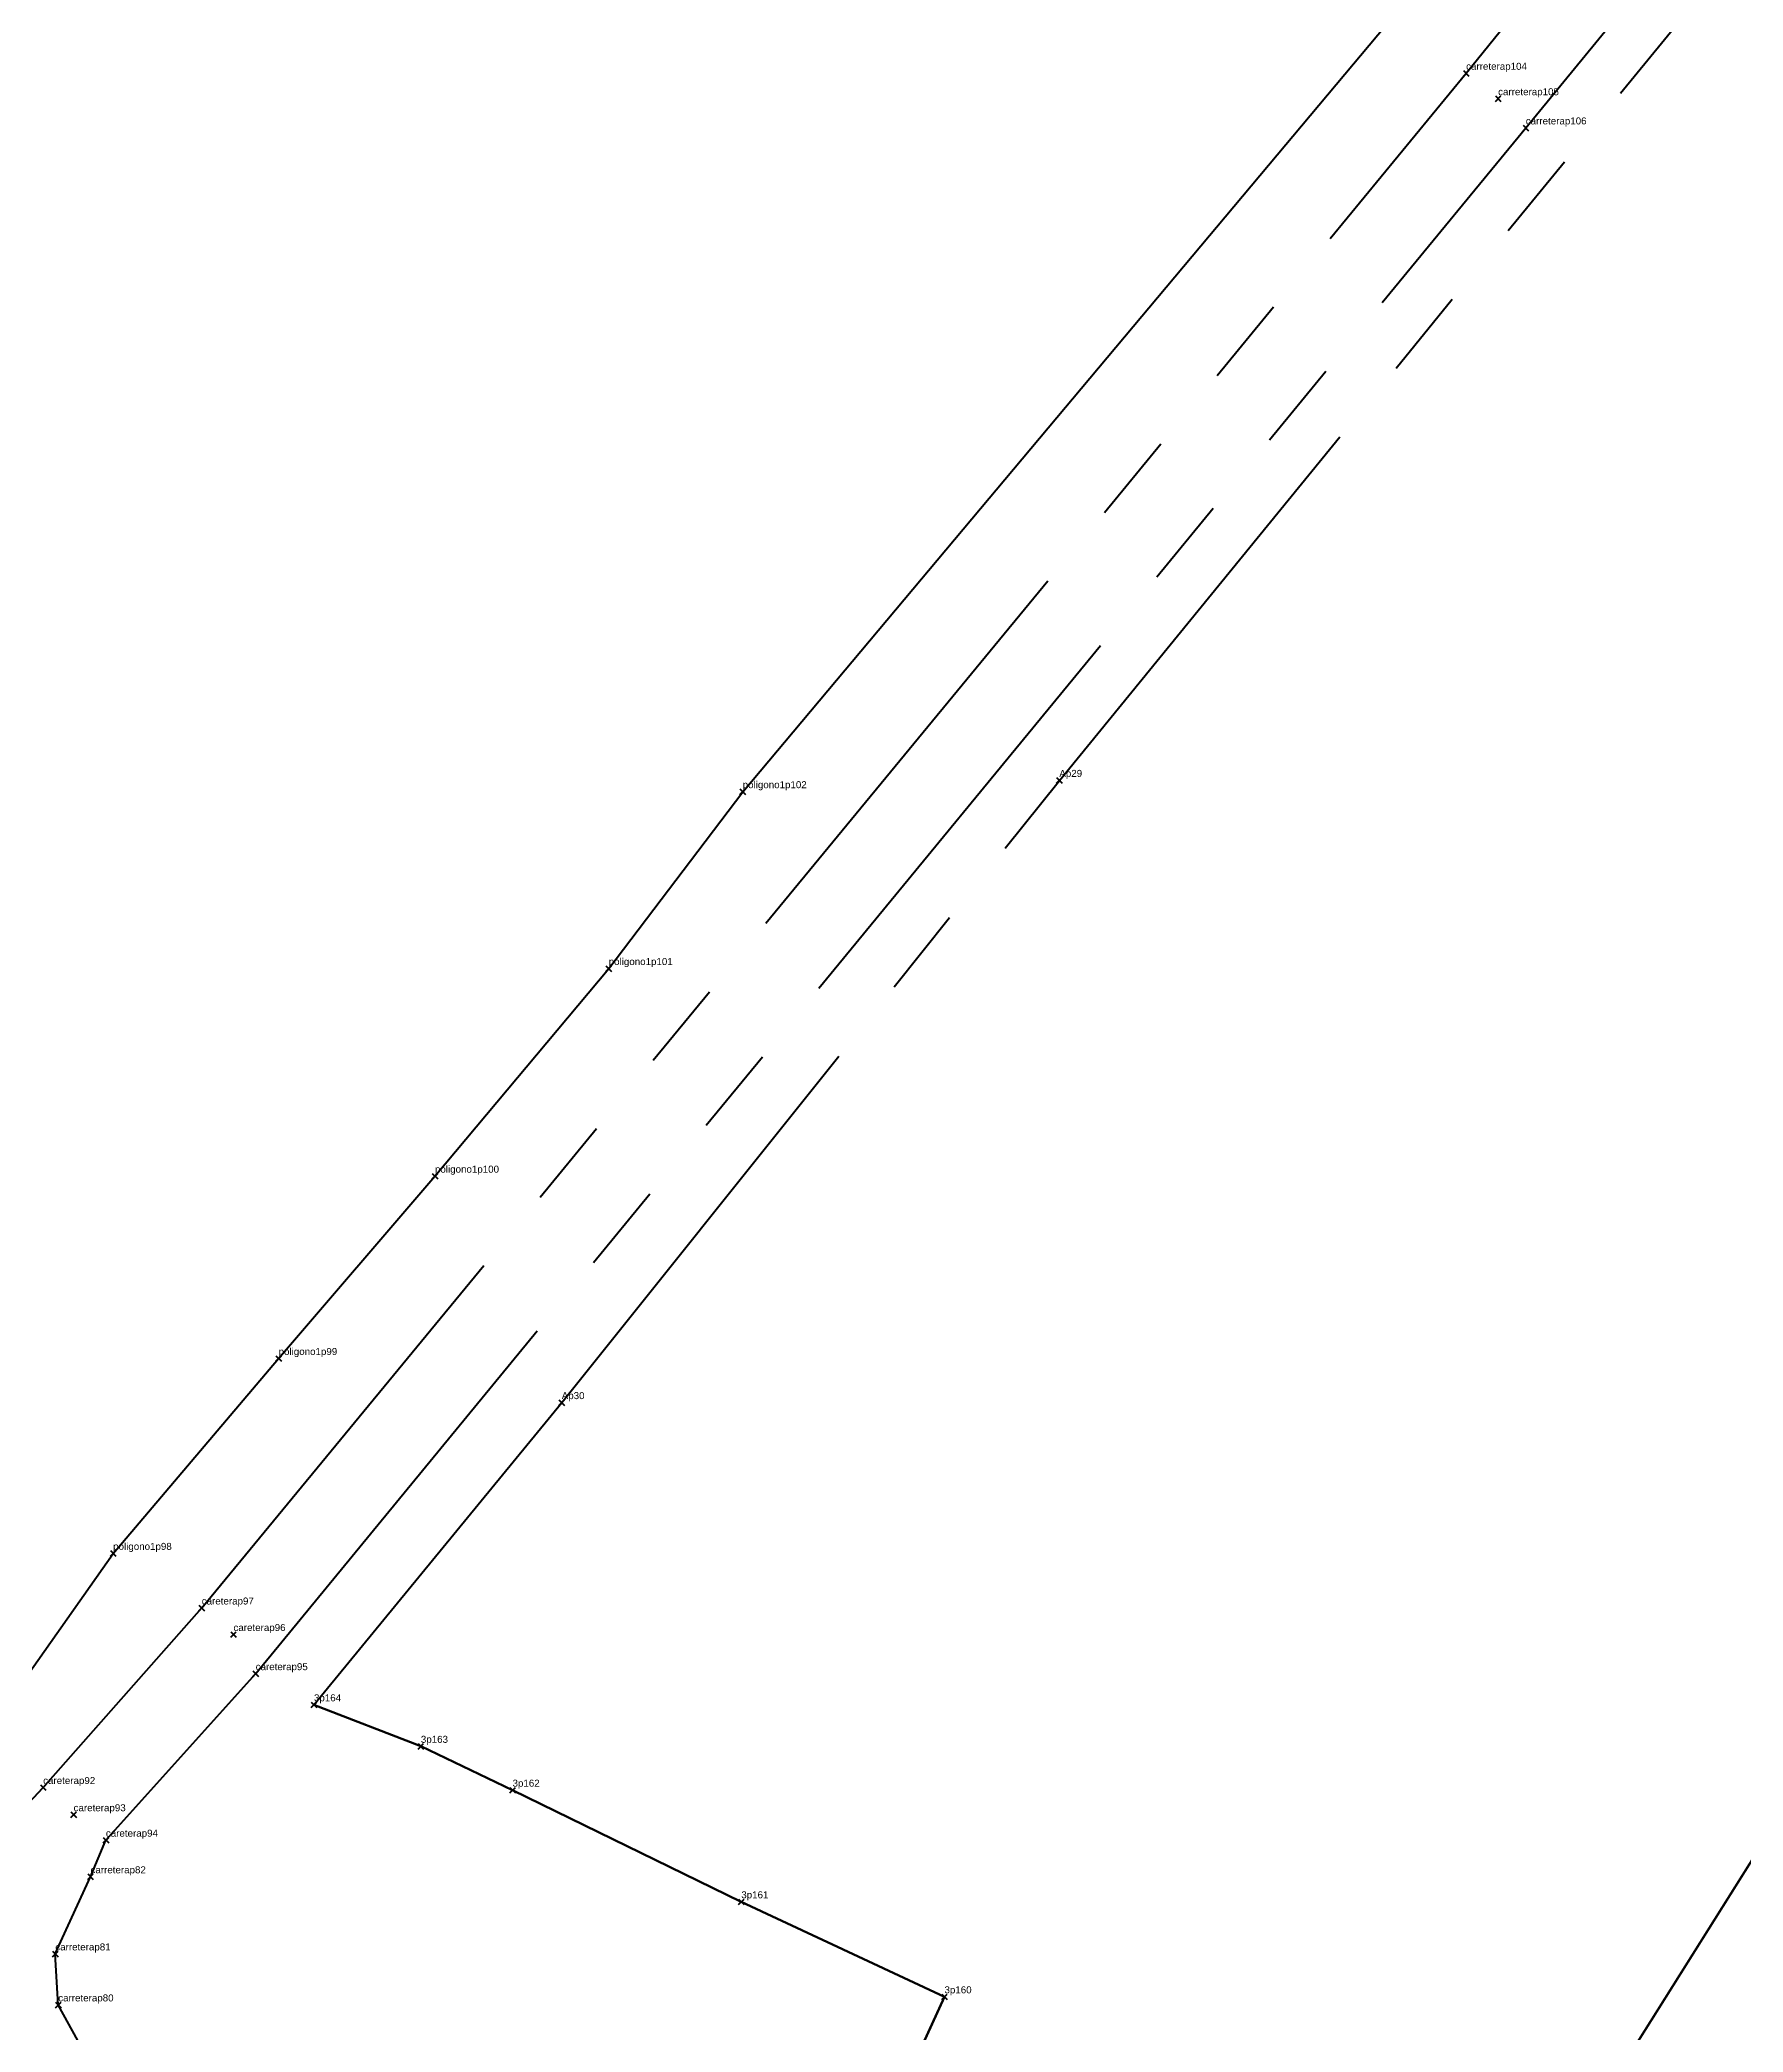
# Model space of a CAD drawing. Header units: millimetres. Extents: x 621039 to 621944, y 1339693 to 1340504.
# Drawn here: x 621461.1 to 621583, y 1339903.3 to 1340045.9 of the extents above; entities that cross this region are included whole.
import ezdxf

# ---------------------------------------------------------------- set-up
doc = ezdxf.new("R2010")
doc.units = ezdxf.units.MM
doc.header["$PDMODE"] = 3
doc.header["$PDSIZE"] = 0.2
doc.linetypes.add('PHANTOM', pattern=[63.5, 31.75, -6.35, 6.35, -6.35, 6.35, -6.35])
doc.layers.get('0').update_dxf_attribs({"color": 1, "linetype": 'CONTINUOUS', "lineweight": 100})
for name, color, linetype, lineweight in [('Line', 250, 'CONTINUOUS', 100), ('Point', 5, 'CONTINUOUS', 100), ('Point_Name', 1, 'CONTINUOUS', 100)]:
    doc.layers.add(name, color=color, linetype=linetype, lineweight=lineweight)
doc.styles.get("Standard").update_dxf_attribs({"font": 'arial.ttf', "width": 0.65})

msp = doc.modelspace()

# ---------------------------------------------------------------- linework, layer by layer
at = {"color": 0, "linetype": 'PHANTOM'}
for points, elevation in [([(621398.02, 1339837.2), (621412.18, 1339861.97), (621436.59, 1339894.24), (621443.68, 1339901.94), (621461.35, 1339920.82), (621472.7, 1339933.67), (621563.18, 1340043.52), (621650.19, 1340151.59), (621664.74, 1340166.34), (621700.62, 1340193.8)], 35.52), ([(621518.63, 1339867.36), (621514.35, 1339874.6), (621507.5, 1339879.83), (621468.53, 1339897.85), (621465.39, 1339899.9), (621462.43, 1339905.26), (621462.22, 1339908.91), (621464.74, 1339914.43), (621465.84, 1339917.05), (621476.56, 1339928.97), (621567.45, 1340039.61), (621655.49, 1340147.14), (621669.57, 1340161.54), (621704.44, 1340188.09)], 35.64)]:
    msp.add_lwpolyline(points, dxfattribs=dict(at, elevation=elevation))
at = {"color": 0}
for points in [[(621480.73, 1339926.74), (621488.38, 1339923.77), (621494.94, 1339920.63), (621511.31, 1339912.64), (621525.85, 1339905.84), (621521.82, 1339897.01), (621518.1, 1339888.09), (621555.85, 1339870.03), (621566.36, 1339888.14), (621588.48, 1339923.36), (621597.67, 1339938.52), (621653.56, 1340025.52), (621660.43, 1340037.08), (621701.03, 1340101.2)], [(621377.22, 1339936.78), (621393.33, 1339928.24), (621421.23, 1339912.36), (621436.7, 1339903.52), (621456.92, 1339924.19), (621466.36, 1339937.58), (621478.2, 1339951.53), (621489.39, 1339964.58), (621501.82, 1339979.44), (621511.41, 1339992.1), (621558.1, 1340047.75)]]:
    msp.add_lwpolyline(points, dxfattribs=at)
at = {"color": 0, "linetype": 'PHANTOM'}
for points in [[(621701.03, 1340101.2), (621660.43, 1340037.08), (621653.56, 1340025.52), (621597.67, 1339938.52), (621588.48, 1339923.36), (621566.36, 1339888.14), (621555.85, 1339870.03), (621518.1, 1339888.09), (621521.82, 1339897.01), (621525.85, 1339905.84), (621511.31, 1339912.64), (621494.94, 1339920.63), (621488.38, 1339923.77), (621480.73, 1339926.74)], [(621480.73, 1339926.74), (621498.46, 1339948.37), (621534.07, 1339992.91), (621579.32, 1340048.33)]]:
    msp.add_lwpolyline(points, dxfattribs=at)
at = {"layer": 'Line'}
for points in [[(621377.22, 1339936.78, 0), (621393.33, 1339928.24, 0), (621421.23, 1339912.36, 0), (621436.7, 1339903.52, 0), (621456.92, 1339924.19, 0), (621466.36, 1339937.58, 0), (621478.2, 1339951.53, 0), (621489.39, 1339964.58, 0), (621501.82, 1339979.44, 0), (621511.41, 1339992.1, 0), (621558.1, 1340047.75, 0), (621628.69, 1340133.94, 0), (621645.64, 1340153.87, 0), (621648.71, 1340157.03, 0), (621661.33, 1340169.36, 0), (621671.37, 1340178.49, 0), (621685.55, 1340189.81, 0), (621697.08, 1340198.48, 0), (621700.48, 1340201.58, 0), (621710.68, 1340212.09, 0), (621716, 1340222.01, 0), (621720.14, 1340229.76, 0), (621734.79, 1340255.96, 0), (621746.58, 1340279.4, 0)], [(621701.03, 1340101.2, 0), (621660.43, 1340037.08, 0), (621653.56, 1340025.52, 0), (621597.67, 1339938.52, 0), (621588.48, 1339923.36, 0), (621566.36, 1339888.14, 0), (621555.85, 1339870.03, 0), (621518.1, 1339888.09, 0), (621521.82, 1339897.01, 0), (621525.85, 1339905.84, 0), (621511.31, 1339912.64, 0), (621494.94, 1339920.63, 0), (621488.38, 1339923.77, 0), (621480.73, 1339926.74, 0)]]:
    msp.add_polyline3d(points, dxfattribs=at)
at = {"layer": 'Point'}
for p in [(621563.18, 1340043.52, 34.53), (621565.47, 1340041.7, 34.62), (621567.45, 1340039.61, 34.47), (621534.07, 1339992.91, 2.31), (621511.41, 1339992.1, 34.32), (621501.82, 1339979.44, 33.93), (621489.39, 1339964.58, 34.1), (621478.2, 1339951.53, 34.67), (621498.46, 1339948.37, 1.74), (621466.36, 1339937.58, 34.37), (621472.7, 1339933.67, 34.61), (621474.97, 1339931.77, 34.69), (621476.56, 1339928.97, 34.62), (621476.56, 1339928.97, 34.62), (621480.73, 1339926.74, 35.09), (621488.38, 1339923.77, 34.81), (621461.35, 1339920.82, 34.64), (621494.94, 1339920.63, 34.86), (621463.53, 1339918.87, 34.75), (621465.84, 1339917.05, 34.68), (621464.74, 1339914.43, 35.51), (621511.31, 1339912.64, 34.9), (621462.22, 1339908.91, 35.7), (621525.85, 1339905.84, 34.39), (621462.43, 1339905.26, 35.65)]:
    msp.add_point(p, dxfattribs=at)

# ---------------------------------------------------------------- texts
at = {"layer": 'Point_Name'}
for s, p in [('carreterap104', (621563.18, 1340043.77)), ('carreterap105', (621565.47, 1340041.95)), ('carreterap106', (621567.45, 1340039.86)), ('Ap29', (621534.07, 1339993.16, -39.81)), ('poligono1p102', (621511.41, 1339992.35)), ('poligono1p101', (621501.82, 1339979.69)), ('poligono1p100', (621489.39, 1339964.83)), ('poligono1p99', (621478.2, 1339951.78)), ('Ap30', (621498.46, 1339948.62, -39.81)), ('poligono1p98', (621466.36, 1339937.83)), ('careterap97', (621472.7, 1339933.92)), ('careterap96', (621474.97, 1339932.02)), ('careterap95', (621476.56, 1339929.22)), ('careterap95', (621476.56, 1339929.22)), ('3p164', (621480.73, 1339926.99)), ('3p163', (621488.38, 1339924.02)), ('careterap92', (621461.35, 1339921.07)), ('3p162', (621494.94, 1339920.88)), ('careterap93', (621463.53, 1339919.12)), ('careterap94', (621465.84, 1339917.3)), ('carreterap82', (621464.74, 1339914.68)), ('3p161', (621511.31, 1339912.89)), ('carreterap81', (621462.22, 1339909.16)), ('carreterap80', (621462.43, 1339905.51)), ('3p160', (621525.85, 1339906.09))]:
    msp.add_text(s, height=0.5, dxfattribs=at).set_placement(p)

doc.saveas('drawing.dxf')
